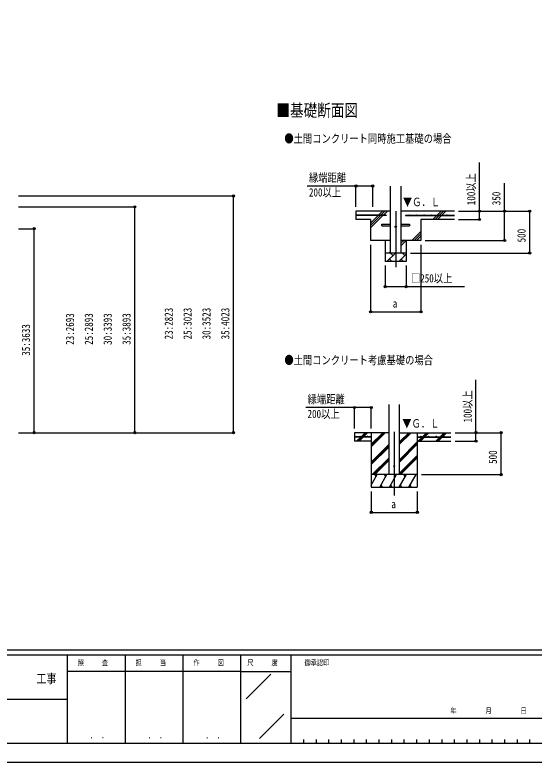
# Model space of a CAD drawing. Units: millimetres, scale not verified. Extents: x -12615 to 12615, y -8910 to 8910.
# Drawn here: x 3261 to 9458, y -8910 to 0 of the extents above; entities that cross this region are included whole.
import ezdxf
from ezdxf.enums import TextEntityAlignment as Align

# ---------------------------------------------------------------- set-up
doc = ezdxf.new("R2010")
doc.units = ezdxf.units.MM
doc.header["$LTSCALE"] = 40
for name, color, linetype in [('0-2_USER1', 3, 'Continuous'), ('0-3_YKK_12', 2, 'Continuous'), ('0-4_YKK_13', 4, 'Continuous'), ('0-5_YKK_A1', 4, 'Continuous'), ('0-6_YKK_D', 6, 'Continuous'), ('0-7_YKK_ZWAK', 7, 'Continuous')]:
    doc.layers.add(name, color=color, linetype=linetype)
doc.styles.add('ＭＳ ゴシック', font='')
doc.styles.get('ＭＳ ゴシック').set_extended_font_data('MS Gothic')

msp = doc.modelspace()

# ---------------------------------------------------------------- linework, layer by layer
at = {"layer": '0-3_YKK_12'}
for p, q in [((7806.26, -2340.08), (7806.26, -3006.03)), ((7789.19, -4972.97), (7789.19, -5732.18))]:
    msp.add_line(p, q, dxfattribs=at)
at = {"layer": '0-4_YKK_13'}
for p, q in [((7641.26, -2497.08), (7743.76, -2497.08)), ((7641.26, -2513.08), (7641.26, -2497.08)), ((7641.26, -2513.08), (7743.76, -2513.08)), ((7868.76, -2497.08), (7971.26, -2497.08)), ((7868.76, -2513.08), (7971.26, -2513.08)), ((7971.26, -2497.08), (7971.26, -2513.08))]:
    msp.add_line(p, q, dxfattribs=at)
for centre, radius in [((7806.26, -2525.08), 8), ((7789.19, -5382.18), 5)]:
    msp.add_circle(centre, radius, dxfattribs=at)
at = {"layer": '0-5_YKK_A1'}
for p, q in [((7743.76, -2840.08), (7743.76, -2040.08)), ((7868.76, -2040.08), (7868.76, -2840.08)), ((7743.76, -2340.08), (7331.26, -2340.08)), ((7331.26, -2340.08), (7331.26, -2440.08)), ((7691.26, -2387.58), (7331.26, -2387.58)), ((7691.26, -2392.58), (7331.26, -2392.58)), ((7506.26, -2540.08), (7653.76, -2392.58)), ((7506.26, -2483.52), (7597.19, -2392.58)), ((7506.26, -2511.8), (7625.47, -2392.58)), ((7602.19, -2387.58), (7649.69, -2340.08)), ((7630.47, -2387.58), (7677.97, -2340.08)), ((7658.76, -2387.58), (7706.26, -2340.08)), ((7691.26, -2387.58), (7691.26, -2392.58)), ((8506.26, -2340.08), (7868.76, -2340.08)), ((7921.26, -2387.58), (8506.26, -2387.58)), ((7921.26, -2387.58), (7921.26, -2392.58)), ((7921.26, -2392.58), (8506.26, -2392.58)), ((8249.69, -2440.08), (8297.19, -2392.58)), ((8277.97, -2440.08), (8325.47, -2392.58)), ((8302.19, -2387.58), (8349.69, -2340.08)), ((8306.26, -2440.08), (8353.76, -2392.58)), ((8330.47, -2387.58), (8377.97, -2340.08)), ((8358.76, -2387.58), (8406.26, -2340.08)), ((7506.26, -2440.08), (7331.26, -2440.08)), ((7506.26, -2440.08), (7506.26, -2690.08)), ((8506.26, -2440.08), (8106.26, -2440.08)), ((8106.26, -2440.08), (8106.26, -2690.08)), ((7999.69, -2690.08), (8106.26, -2583.52)), ((8027.97, -2690.08), (8106.26, -2611.8)), ((8056.26, -2690.08), (8106.26, -2640.08)), ((7743.76, -2690.08), (7506.26, -2690.08)), ((7681.26, -2690.08), (7681.26, -2940.08)), ((7868.76, -2751.75), (7930.42, -2690.08)), ((7868.76, -2723.47), (7902.14, -2690.08)), ((8106.26, -2690.08), (7868.76, -2690.08)), ((7931.26, -2690.08), (7931.26, -2940.08)), ((7931.26, -2840.08), (7681.26, -2840.08)), ((7701.99, -2940.08), (7801.99, -2840.08)), ((7723.86, -2840.08), (7743.76, -2820.18)), ((7773.44, -2868.64), (7744.89, -2840.08)), ((7914.86, -2868.64), (7886.31, -2840.08)), ((7931.26, -2940.08), (7681.26, -2940.08)), ((7730.55, -2911.53), (7759.1, -2940.08)), ((7843.41, -2940.08), (7931.26, -2852.24)), ((7871.97, -2911.53), (7900.52, -2940.08)), ((7726.69, -5482.18), (7726.69, -4646.83)), ((7851.69, -5482.18), (7851.69, -4646.83)), ((7393.16, -5029.68), (7440.66, -4982.18)), ((7407.3, -5029.68), (7454.8, -4982.18)), ((7421.44, -5029.68), (7468.94, -4982.18)), ((7514.19, -4982.18), (7514.19, -5632.18)), ((7514.19, -5149.06), (7681.08, -4982.18)), ((7514.19, -5134.92), (7666.93, -4982.18)), ((7514.19, -5120.78), (7652.79, -4982.18)), ((7851.69, -5119.93), (7989.44, -4982.18)), ((7851.69, -5105.79), (7975.3, -4982.18)), ((7851.69, -5091.65), (7961.16, -4982.18)), ((7851.69, -4982.18), (8464.19, -4982.18)), ((8064.19, -4982.18), (8064.19, -5632.18)), ((8125.79, -5029.68), (8173.29, -4982.18)), ((8139.93, -5029.68), (8187.43, -4982.18)), ((8154.08, -5029.68), (8201.58, -4982.18)), ((8337.92, -5029.68), (8385.42, -4982.18)), ((8352.07, -5029.68), (8399.57, -4982.18)), ((8366.21, -5029.68), (8413.71, -4982.18)), ((7514.19, -5029.68), (7314.19, -5029.68)), ((7514.19, -5034.68), (7314.19, -5034.68)), ((7342.06, -5080.78), (7388.16, -5034.68)), ((7354.8, -5082.18), (7402.3, -5034.68)), ((7368.94, -5082.18), (7416.44, -5034.68)), ((7514.19, -5029.68), (7514.19, -5034.68)), ((8064.19, -5029.68), (8464.19, -5029.68)), ((8064.19, -5029.68), (8064.19, -5034.68)), ((8064.19, -5034.68), (8464.19, -5034.68)), ((8073.29, -5082.18), (8120.79, -5034.68)), ((8087.43, -5082.18), (8134.93, -5034.68)), ((8101.58, -5082.18), (8149.08, -5034.68)), ((8285.42, -5082.18), (8332.92, -5034.68)), ((8299.57, -5082.18), (8347.07, -5034.68)), ((8313.71, -5082.18), (8361.21, -5034.68)), ((7514.19, -5082.18), (7314.19, -5082.18)), ((7514.19, -5332.91), (7726.69, -5120.41)), ((7514.19, -5347.05), (7726.69, -5134.55)), ((7514.19, -5361.19), (7726.69, -5148.7)), ((7851.69, -5303.78), (8064.19, -5091.28)), ((7851.69, -5317.92), (8064.19, -5105.42)), ((7851.69, -5332.06), (8064.19, -5119.56)), ((8064.19, -5082.18), (8464.19, -5082.18)), ((7851.69, -5465.91), (8064.19, -5253.41)), ((7527.05, -5482.18), (7726.69, -5282.54)), ((7541.2, -5482.18), (7726.69, -5296.68)), ((7555.34, -5482.18), (7726.69, -5310.83)), ((7851.69, -5480.05), (8064.19, -5267.55)), ((7863.7, -5482.18), (8064.19, -5281.69)), ((8064.19, -5482.18), (7514.19, -5482.18)), ((7514.19, -5607.63), (7586.62, -5482.18)), ((7571.62, -5508.17), (7556.62, -5482.18)), ((7615.49, -5632.18), (7702.09, -5482.18)), ((7687.09, -5508.16), (7672.09, -5482.18)), ((7730.96, -5632.18), (7817.56, -5482.18)), ((7802.56, -5508.17), (7787.56, -5482.18)), ((7846.43, -5632.18), (7933.03, -5482.18)), ((7918.03, -5508.17), (7903.03, -5482.18)), ((7961.9, -5632.18), (8048.5, -5482.18)), ((8018.5, -5482.18), (8018.5, -5482.18)), ((7630.49, -5606.2), (7645.49, -5632.18)), ((7745.96, -5606.2), (7760.96, -5632.18)), ((7861.43, -5606.2), (7876.43, -5632.18)), ((7976.9, -5606.2), (7991.9, -5632.18)), ((7514.19, -5632.18), (8064.19, -5632.18))]:
    msp.add_line(p, q, dxfattribs=at)
msp.add_lwpolyline([(7726.69, -4982.18), (7314.19, -4982.18), (7314.19, -5082.18)], dxfattribs=at)
for centre in [(7376.26, -2385.08), (7466.26, -2385.08), (7556.26, -2385.08), (7646.26, -2385.08), (7966.26, -2385.08), (8056.26, -2385.08), (8146.26, -2385.08), (8236.26, -2385.08), (8326.26, -2385.08), (8416.26, -2385.08), (7379.19, -5027.18), (7469.19, -5027.18), (8109.19, -5027.18), (8199.19, -5027.18), (8289.19, -5027.18), (8379.19, -5027.18)]:
    msp.add_circle(centre, 2.5, dxfattribs=at)
at = {"layer": '0-6_YKK_D'}
for p, q in [((7331.26, -2290.08), (7331.26, -2039.08)), ((7531.26, -2290.08), (7531.26, -2039.08)), ((3304, -2159.07), (5871.15, -2159.07)), ((5870.15, -4982.18), (5870.15, -2159.07)), ((3305, -2289.18), (4692.15, -2289.18)), ((4691.15, -4982.18), (4691.15, -2289.18)), ((8556.26, -2340.08), (8807.26, -2340.08)), ((8556.26, -2340.08), (9407.26, -2340.08)), ((8556.26, -2340.08), (9107.26, -2340.08)), ((9406.26, -2840.08), (9406.26, -2340.08)), ((8556.26, -2440.08), (8807.26, -2440.08)), ((3304, -2549.18), (3491.15, -2549.18)), ((3490.15, -4982.18), (3490.15, -2549.18)), ((7506.26, -2740.08), (7506.26, -3541.08)), ((8107.26, -2740.08), (8107.26, -3541.08)), ((8156.26, -2690.08), (9107.26, -2690.08)), ((7981.26, -2840.08), (9407.26, -2840.08)), ((7681.26, -2990.08), (7681.26, -3241.08)), ((7931.26, -2990.08), (7931.26, -3241.08)), ((7506.26, -3540.08), (8107.26, -3540.08)), ((7314.19, -4932.18), (7314.19, -4681.18)), ((7514.19, -4932.18), (7514.19, -4681.18)), ((3304, -4982.18), (3491.15, -4982.18)), ((3304, -4982.18), (5871.15, -4982.18)), ((3305, -4982.18), (4692.15, -4982.18)), ((8514.19, -4982.18), (9065.19, -4982.18)), ((8514.19, -4982.18), (8765.19, -4982.18)), ((9064.19, -5482.18), (9064.19, -4982.18)), ((8514.19, -5082.18), (8765.19, -5082.18)), ((8114.19, -5482.18), (9065.19, -5482.18)), ((7514.19, -5682.18), (7514.19, -5933.18)), ((8064.19, -5682.18), (8064.19, -5933.18)), ((7514.19, -5932.18), (8064.19, -5932.18))]:
    msp.add_line(p, q, dxfattribs=at)
for points in [[(8806.26, -2440.08), (8806.26, -2340.08), (8806.26, -1759.48)], [(7531.26, -2040.08), (7331.26, -2040.08), (6750.66, -2040.08)], [(9106.26, -2690.08), (9106.26, -2340.08), (9106.26, -2004.28)], [(7681.26, -3240.08), (7931.26, -3240.08), (8627.06, -3240.08)], [(8764.19, -5082.18), (8764.19, -4982.18), (8764.19, -4350.58)], [(7514.19, -4682.18), (7314.19, -4682.18), (6733.59, -4682.18)]]:
    msp.add_lwpolyline(points, dxfattribs=at)
for centre in [(7331.26, -2040.08), (7531.26, -2040.08), (5870.15, -2159.07), (4691.15, -2289.18), (8806.26, -2340.08), (9106.26, -2340.08), (9406.26, -2340.08), (8806.26, -2440.08), (3490.15, -2549.18), (9106.26, -2690.08), (9406.26, -2840.08), (7681.26, -3240.08), (7931.26, -3240.08), (7506.26, -3540.08), (8107.26, -3540.08), (7314.19, -4682.18), (7514.19, -4682.18), (3490.15, -4982.18), (4691.15, -4982.18), (5870.15, -4982.18), (8764.19, -4982.18), (9064.19, -4982.18), (8764.19, -5082.18), (9064.19, -5482.18), (7514.19, -5932.18), (8064.19, -5932.18)]:
    msp.add_circle(centre, 12.75, dxfattribs=at)
at = {"layer": '0-7_YKK_ZWAK'}
for p, q in [((11685.06, -7575), (-11714.94, -7575)), ((3885.06, -7635), (-14.94, -7635)), ((4575.06, -7635), (4575.06, -8685)), ((5265.06, -7635), (5265.06, -8685)), ((5955.06, -7635), (5955.06, -8685)), ((6555.06, -7635), (5955.06, -7635)), ((9652.56, -7635), (6555.06, -7635)), ((6555.06, -7635), (6555.06, -8685)), ((5955.06, -7830), (3885.06, -7830)), ((5955.06, -7830), (6555.06, -7830)), ((6021.31, -8154.87), (6315.11, -7861.08)), ((-14.94, -8160), (3885.06, -8160)), ((6182.02, -8627.97), (6470.68, -8339.3)), ((6555.06, -8385), (9652.56, -8385)), ((6705.06, -8640), (6705.06, -8685)), ((6855.06, -8640), (6855.06, -8685)), ((7005.06, -8640), (7005.06, -8685)), ((7155.06, -8640), (7155.06, -8685)), ((7305.06, -8640), (7305.06, -8685)), ((7455.06, -8640), (7455.06, -8685)), ((7605.06, -8640), (7605.06, -8685)), ((7755.06, -8640), (7755.06, -8685)), ((7905.06, -8640), (7905.06, -8685)), ((8055.06, -8640), (8055.06, -8685)), ((8205.06, -8640), (8205.06, -8685)), ((8355.06, -8640), (8355.06, -8685)), ((8505.06, -8640), (8505.06, -8685)), ((8655.06, -8640), (8655.06, -8685)), ((8805.06, -8640), (8805.06, -8685)), ((8955.06, -8640), (8955.06, -8685)), ((9105.06, -8640), (9105.06, -8685)), ((9255.06, -8640), (9255.06, -8685)), ((9405.06, -8640), (9405.06, -8685)), ((-14.94, -8685), (3885.06, -8685)), ((3885.06, -8685), (5955.06, -8685)), ((5955.06, -8685), (6555.06, -8685)), ((6555.06, -8685), (9652.56, -8685))]:
    msp.add_line(p, q, dxfattribs=at)
msp.add_lwpolyline([(-12615, -8910), (12615, -8910), (12615, 8910), (-12615, 8910)], close=True, dxfattribs=at)
msp.add_lwpolyline([(5955.06, -7635), (3885.06, -7635), (3885.06, -8685)], dxfattribs=at)

# ---------------------------------------------------------------- texts
at = {"layer": '0-2_USER1', "style": 'ＭＳ ゴシック', "width": 0.8}
for s, height, p in [('■基礎断面図', 148.5, (6382.62, -1256.35)), ('●土間コンクリート同時施工基礎の場合', 98.97, (6477.37, -1554.26)), ('●土間コンクリート考慮基礎の場合', 98.97, (6477.37, -4196.36))]:
    msp.add_text(s, height=height, dxfattribs=at).set_placement(p, align=Align.BOTTOM_LEFT)
at = {"layer": '0-5_YKK_A1', "style": 'ＭＳ ゴシック', "width": 0.8}
for p in [(7891.67, -2310.58), (7884.17, -4951.52)]:
    msp.add_text('▼Ｇ．Ｌ', height=98.97, dxfattribs=at).set_placement(p, align=Align.BOTTOM_LEFT)
at = {"layer": '0-6_YKK_D', "style": 'ＭＳ ゴシック', "width": 0.8}
for s, p in [('縁端距離', (6770.66, -2020.08)), ('200以上', (6770.66, -2195.08)), ('□250以上', (7987.86, -3220.08)), ('a', (7770.76, -3520.08)), ('縁端距離', (6753.59, -4662.18)), ('200以上', (6753.59, -4837.18)), ('a', (7753.19, -5912.18))]:
    msp.add_text(s, height=98.97, dxfattribs=at).set_placement(p, align=Align.BOTTOM_LEFT)
for s, p in [('100以上', (8786.26, -2269.08)), ('350', (9086.26, -2269.08)), ('500', (9386.26, -2712.48)), ('23:2823', (5175.15, -3869.43)), ('25:3023', (5400.15, -3869.43)), ('30:3523', (5625.15, -3869.43)), ('35:4023', (5850.15, -3869.43)), ('23:2693', (3996.15, -3934.48)), ('25:2893', (4221.15, -3934.48)), ('30:3393', (4446.15, -3934.48)), ('35:3893', (4671.15, -3934.48)), ('35:3633', (3470.15, -4064.48)), ('100以上', (8744.19, -4860.18)), ('500', (9044.19, -5354.58))]:
    msp.add_text(s, height=98.97, rotation=90, dxfattribs=at).set_placement(p, align=Align.BOTTOM_LEFT)
at = {"layer": '0-7_YKK_ZWAK', "style": 'ＭＳ ゴシック', "width": 0.8}
for s, height, p in [('照     査', 65.98, (4009.26, -7777.5)), ('担     当', 65.98, (4701.66, -7777.5)), ('作     図', 65.98, (5391.66, -7777.5)), ('尺     度', 65.98, (6034.26, -7777.5)), ('御承認印', 65.98, (6717.41, -7777.5)), ('工事', 110, (3517, -8002.4)), ('年        月        日', 65.98, (8459.72, -8349.64)), ('． ．', 77.75, (4155, -8653.06)), ('． ．', 77.75, (4845, -8653.06)), ('． ．', 77.75, (5535, -8653.06))]:
    msp.add_text(s, height=height, dxfattribs=at).set_placement(p, align=Align.BOTTOM_LEFT)

doc.saveas('drawing.dxf')
